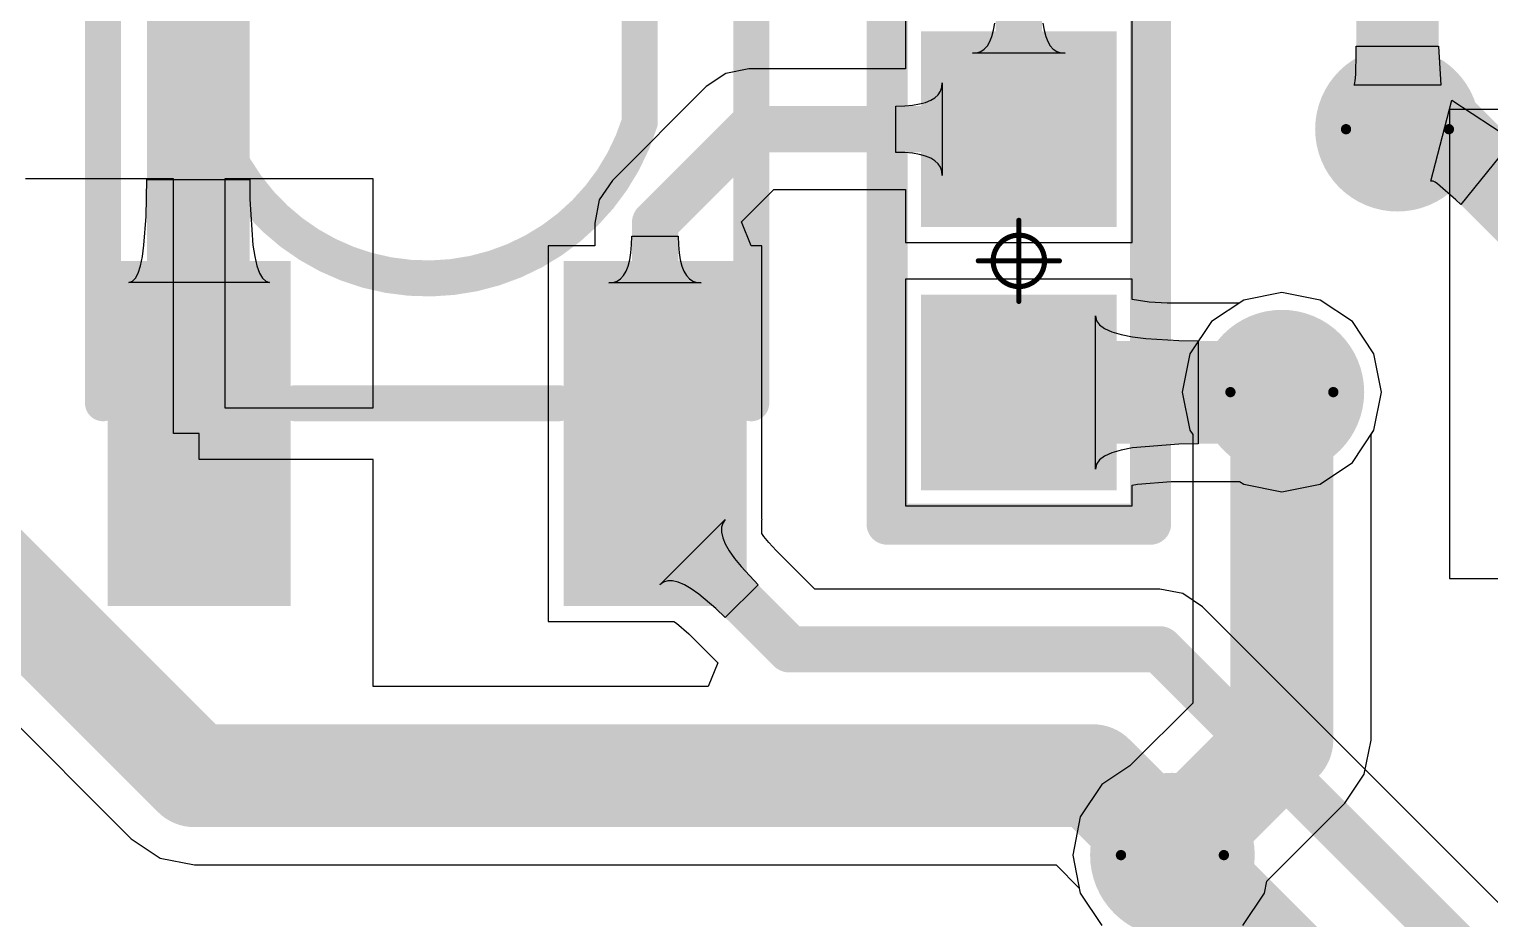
# Model space of a CAD drawing. Header units: millimetres. Extents: x -1.72 to 0.75, y -0.35 to 1.04.
# Drawn here: x -1.2585 to -0.9746, y -0.1624 to 0.0105 of the extents above; entities that cross this region are included whole.
import ezdxf

# ---------------------------------------------------------------- set-up
doc = ezdxf.new("R2010")
doc.units = ezdxf.units.MM
doc.header["$MEASUREMENT"] = 0
for name, color, linetype in [('BottomLayer', 5, 'Continuous'), ('BottomSolder', 6, 'Continuous'), ('DrillDrawing', 1, 'Continuous'), ('Mechanical15', 56, 'Continuous'), ('MultiLayer', 9, 'Continuous'), ('TopLayer', 1, 'Continuous'), ('TopOverlay', 2, 'Continuous'), ('TopPaste', 8, 'Continuous'), ('TopSolder', 216, 'Continuous'), ('ViaHoleLayer', 16, 'Continuous')]:
    doc.layers.add(name, color=color, linetype=linetype)

# ---------------------------------------------------------------- blocks, each defined once
blk = doc.blocks.new('SMD_3_2_4_2_9')
at = {"layer": 'TopLayer'}
for points in [[(-0.0590551, 0.0580709), (-0.1181101, 0.0580709), (-0.0590551, 0.0305119), (-0.1181101, 0.0305119)], [(0.1181103, 0.0580709), (0.0590553, 0.0580709), (0.1181103, 0.0305119), (0.0590553, 0.0305119)], [(-0.0590551, -0.0305118), (-0.1181101, -0.0305118), (-0.0590551, -0.0580708), (-0.1181101, -0.0580708)], [(0.1181102, -0.0305119), (0.0590552, -0.0305119), (0.1181102, -0.0580709), (0.0590552, -0.0580709)]]:
    blk.add_solid(points, dxfattribs=at)
at = {"layer": 'TopOverlay', "const_width": 0.007}
for points in [[(0.0826772, 0.0629922), (-0.082677, 0.0629922)], [(0.0280316, 0.0413358), (-0.0285574, 0.0413358)], [(-0.0826771, -0.0255906), (-0.0826771, 0.0255905)], [(0.0826772, -0.0255905), (0.0826772, 0.0255906)], [(-0.0275591, -0.0413359), (0.02903, -0.0413358)], [(-0.0826771, -0.0629921), (0.0826772, -0.0629919)]]:
    blk.add_lwpolyline(points, dxfattribs=at)
at = {"layer": 'TopOverlay', "const_width": 0.0035}
for points in [[(-0.084427, 0.0629922, 1), (-0.080927, 0.0629922, 1)], [(0.0809272, 0.0629922, 1), (0.0844272, 0.0629922, 1)], [(-0.030805, 0.0408382, 1), (-0.027305, 0.0408382, 1)], [(-0.0303074, 0.0413358, 1), (-0.0268074, 0.0413358, 1)], [(0.0262816, 0.0413358, 1), (0.0297816, 0.0413358, 1)], [(0.0262817, 0.0413358, 1), (0.0297817, 0.0413358, 1)], [(-0.0844271, 0.0255905, 1), (-0.0809271, 0.0255905, 1)], [(0.0809272, 0.0255906, 1), (0.0844272, 0.0255906, 1)], [(-0.0844271, -0.0255906, 1), (-0.0809271, -0.0255906, 1)], [(0.0809272, -0.0255905, 1), (0.0844272, -0.0255905, 1)], [(-0.0293091, -0.0413359, 1), (-0.0258091, -0.0413359, 1)], [(-0.029309, -0.0413358, 1), (-0.025809, -0.0413358, 1)], [(0.02728, -0.0413358, 1), (0.03078, -0.0413358, 1)], [(0.0277777, -0.0408382, 1), (0.0312777, -0.0408382, 1)], [(-0.0844271, -0.0629921, 1), (-0.0809271, -0.0629921, 1)], [(0.0809272, -0.0629919, 1), (0.0844272, -0.0629919, 1)]]:
    blk.add_lwpolyline(points, format="xyb", close=True, dxfattribs=at)
at = {"layer": 'TopOverlay', "const_width": 0.007}
for points in [[(-0.027559, -0.0413358, -0.7212625448445307), (-0.029055, 0.0408382)], [(0.0280317, 0.0413358, -0.7212625448445307), (0.0295277, -0.0408382)]]:
    blk.add_lwpolyline(points, format="xyb", dxfattribs=at)
at = {"layer": 'TopPaste'}
for points in [[(-0.0590551, 0.0580709), (-0.1181101, 0.0580709), (-0.0590551, 0.0305119), (-0.1181101, 0.0305119)], [(0.1181103, 0.0580709), (0.0590553, 0.0580709), (0.1181103, 0.0305119), (0.0590553, 0.0305119)], [(-0.0590551, -0.0305118), (-0.1181101, -0.0305118), (-0.0590551, -0.0580708), (-0.1181101, -0.0580708)], [(0.1181102, -0.0305119), (0.0590552, -0.0305119), (0.1181102, -0.0580709), (0.0590552, -0.0580709)]]:
    blk.add_solid(points, dxfattribs=at)
at = {"layer": 'TopSolder'}
for points in [[(-0.0550551, 0.0620709), (-0.1221101, 0.0620709), (-0.0550551, 0.0265119), (-0.1221101, 0.0265119)], [(0.1221103, 0.0620709), (0.0550553, 0.0620709), (0.1221103, 0.0265119), (0.0550553, 0.0265119)], [(-0.0550551, -0.0265118), (-0.1221101, -0.0265118), (-0.0550551, -0.0620708), (-0.1221101, -0.0620708)], [(0.1221102, -0.0265119), (0.0550552, -0.0265119), (0.1221102, -0.0620709), (0.0550552, -0.0620709)]]:
    blk.add_solid(points, dxfattribs=at)
blk = doc.blocks.new('R_0603_L_12')
at = {"layer": 'Mechanical15', "const_width": 0.001}
for points in [[(-1e-07, -0.0078741), (0, 0.0078742)], [(0.007874, 0), (-0.0078742, 0)]]:
    blk.add_lwpolyline(points, dxfattribs=at)
at = {"layer": 'Mechanical15'}
for points, const_width in [([(-0.00025, 0.0078742, 1), (0.00025, 0.0078742, 1)], 0.0005), ([(0.005, 0, 1), (-0.005, 0, 1)], 0.001), ([(-0.0081242, 0, 1), (-0.0076242, 0, 1)], 0.0005), ([(-0.00525, 0, 1), (-0.00475, 0, 1)], 0.0005), ([(0.00475, 0, 1), (0.00525, 0, 1)], 0.0005), ([(0.007624, 0, 1), (0.008124, 0, 1)], 0.0005), ([(-0.0002501, -0.0078741, 1), (0.0002499, -0.0078741, 1)], 0.0005)]:
    blk.add_lwpolyline(points, format="xyb", close=True, dxfattribs=dict(at, const_width=const_width))
at = {"layer": 'TopLayer'}
for points in [[(-0.0405938, -0.0150034), (-0.0105938, -0.0150034), (-0.0405938, 0.0149966), (-0.0105938, 0.0149966)], [(0.0105872, -0.0150032), (0.0405872, -0.0150032), (0.0105872, 0.0149968), (0.0405872, 0.0149968)]]:
    blk.add_solid(points, dxfattribs=at)
at = {"layer": 'TopOverlay', "const_width": 0.008}
for points in [[(-0.0511845, -0.0255938), (-0.0511843, 0.0255874)], [(0.0511777, 0.0255874), (-0.0511843, 0.0255874)], [(0.0511777, -0.0255937), (0.0511777, 0.0255874)], [(-0.0511845, -0.0255938), (0.0511777, -0.0255937)]]:
    blk.add_lwpolyline(points, dxfattribs=at)
at = {"layer": 'TopOverlay', "const_width": 0.004}
for points in [[(-0.0531843, 0.0255874, 1), (-0.0491843, 0.0255874, 1)], [(-0.0531843, 0.0255874, 1), (-0.0491843, 0.0255874, 1)], [(0.0491777, 0.0255874, 1), (0.0531777, 0.0255874, 1)], [(0.0491777, 0.0255874, 1), (0.0531777, 0.0255874, 1)], [(-0.0531845, -0.0255938, 1), (-0.0491845, -0.0255938, 1)], [(-0.0531845, -0.0255938, 1), (-0.0491845, -0.0255938, 1)], [(0.0491777, -0.0255937, 1), (0.0531777, -0.0255937, 1)], [(0.0491777, -0.0255937, 1), (0.0531777, -0.0255937, 1)]]:
    blk.add_lwpolyline(points, format="xyb", close=True, dxfattribs=at)
at = {"layer": 'TopPaste'}
for points in [[(-0.0405938, -0.0150034), (-0.0105938, -0.0150034), (-0.0405938, 0.0149966), (-0.0105938, 0.0149966)], [(0.0105872, -0.0150032), (0.0405872, -0.0150032), (0.0105872, 0.0149968), (0.0405872, 0.0149968)]]:
    blk.add_solid(points, dxfattribs=at)
at = {"layer": 'TopSolder'}
for points in [[(-0.0445938, -0.0190034), (-0.0065938, -0.0190034), (-0.0445938, 0.0189966), (-0.0065938, 0.0189966)], [(0.0065872, -0.0190032), (0.0445872, -0.0190032), (0.0065872, 0.0189968), (0.0445872, 0.0189968)]]:
    blk.add_solid(points, dxfattribs=at)

msp = doc.modelspace()

# ---------------------------------------------------------------- linework, layer by layer
at = {"layer": 'BottomLayer'}
for p, q in [((-1.0224134, -0.0421024), (-1.0286982, -0.0463018)), ((-1.015, -0.0406278), (-1.0224134, -0.0421024)), ((-1.0075866, -0.0421024), (-1.015, -0.0406278)), ((-1.0013018, -0.0463018), (-1.0075866, -0.0421024)), ((-1.0286982, -0.0463018), (-1.0328976, -0.0525866)), ((-0.9971024, -0.0525866), (-1.0013018, -0.0463018)), ((-1.0328976, -0.0525866), (-1.0343722, -0.06)), ((-0.9956278, -0.06), (-0.9971024, -0.0525866)), ((-1.0343722, -0.06), (-1.0328976, -0.0674134)), ((-0.9971024, -0.0674134), (-0.9956278, -0.06)), ((-1.0328976, -0.0674134), (-1.032333, -0.0682584)), ((-0.997667, -0.0682584), (-0.9971024, -0.0674134)), ((-1.032333, -0.0682584), (-1.032333, -0.1204659)), ((-0.997667, -0.1276455), (-0.997667, -0.0682584)), ((-1.032333, -0.1204659), (-1.0445414, -0.1326743)), ((-0.9989864, -0.1342786), (-0.997667, -0.1276455)), ((-1.0445414, -0.1326743), (-1.0499703, -0.1363018)), ((-1.0027437, -0.1399018), (-0.9989864, -0.1342786)), ((-1.0499703, -0.1363018), (-1.0541697, -0.1425866)), ((-1.0179075, -0.1550656), (-1.0027437, -0.1399018)), ((-1.0541697, -0.1425866), (-1.0556443, -0.15)), ((-1.0556443, -0.15), (-1.0541697, -0.1574134)), ((-1.0183745, -0.1574134), (-1.0179075, -0.1550656)), ((-1.0541697, -0.1574134), (-1.0499703, -0.1636982)), ((-1.0225739, -0.1636982), (-1.0183745, -0.1574134))]:
    msp.add_line(p, q, dxfattribs=at)
for points, const_width in [([(-0.9985322, -0.0088906, 1), (-0.9865322, -0.0088906, 1)], 0.012), ([(-1.021, -0.06, 1), (-1.009, -0.06, 1)], 0.012), ([(-1.02, -0.06, 1), (-1.01, -0.06, 1)], 0.01), ([(-1.02, -0.1276455, 1), (-1.01, -0.1276455, 1)], 0.01), ([(-1.02, -0.1276455, 1), (-1.01, -0.1276455, 1)], 0.01), ([(-1.0422721, -0.15, 1), (-1.0302721, -0.15, 1)], 0.012), ([(-1.0412721, -0.1489176, 1), (-1.0312721, -0.1489176, 1)], 0.01), ([(-1.0412721, -0.1489176, 1), (-1.0312721, -0.1489176, 1)], 0.01), ([(-1.0412721, -0.15, 1), (-1.0312721, -0.15, 1)], 0.01)]:
    msp.add_lwpolyline(points, format="xyb", close=True, dxfattribs=dict(at, const_width=const_width))
at = {"layer": 'BottomLayer', "const_width": 0.02}
for points in [[(-1.015, -0.1276455), (-1.015, -0.06)], [(-1.0362721, -0.1489176), (-1.015, -0.1276455)], [(-1.0362721, -0.15), (-1.0362721, -0.1489176)]]:
    msp.add_lwpolyline(points, dxfattribs=at)
at = {"layer": 'BottomSolder', "const_width": 0.016}
for points in [[(-1.0005322, -0.0088906, 1), (-0.9845322, -0.0088906, 1)], [(-1.023, -0.06, 1), (-1.007, -0.06, 1)], [(-1.0442721, -0.15, 1), (-1.0282721, -0.15, 1)]]:
    msp.add_lwpolyline(points, format="xyb", close=True, dxfattribs=at)
at = {"layer": 'DrillDrawing'}
for points, const_width in [([(-0.9825322, -0.0088906, 1), (-1.0025322, -0.0088906, 1)], 0.002), ([(-1.0030322, -0.0088906, 1), (-1.0020322, -0.0088906, 1)], 0.001), ([(-0.9830322, -0.0088906, 1), (-0.9820322, -0.0088906, 1)], 0.001), ([(-1.005, -0.06, 1), (-1.025, -0.06, 1)], 0.002), ([(-1.0255, -0.06, 1), (-1.0245, -0.06, 1)], 0.001), ([(-1.0055, -0.06, 1), (-1.0045, -0.06, 1)], 0.001), ([(-1.0262721, -0.15, 1), (-1.0462721, -0.15, 1)], 0.002), ([(-1.0467721, -0.15, 1), (-1.0457721, -0.15, 1)], 0.001), ([(-1.0267721, -0.15, 1), (-1.0257721, -0.15, 1)], 0.001)]:
    msp.add_lwpolyline(points, format="xyb", close=True, dxfattribs=dict(at, const_width=const_width))
at = {"layer": 'MultiLayer', "const_width": 0.012}
for points in [[(-0.9985322, -0.0088906, 1), (-0.9865322, -0.0088906, 1)], [(-1.021, -0.06, 1), (-1.009, -0.06, 1)], [(-1.0422721, -0.15, 1), (-1.0302721, -0.15, 1)]]:
    msp.add_lwpolyline(points, format="xyb", close=True, dxfattribs=at)
at = {"layer": 'TopLayer'}
for p, q in [((-1.0881202, 0.0131093), (-1.0881202, 0.0028346)), ((-1.0710251, 0.0103381), (-1.0708001, 0.0117061)), ((-1.0614401, 0.0117061), (-1.0612151, 0.0103381)), ((-1.0441202, -0.0308907), (-1.0441202, 0.0131093)), ((-1.0717451, 0.0081493), (-1.0713401, 0.0091525)), ((-1.0713401, 0.0091525), (-1.0710251, 0.0103381)), ((-1.0612151, 0.0103381), (-1.0609001, 0.0091525)), ((-1.0609001, 0.0091525), (-1.0604951, 0.0081493)), ((-1.0751201, 0.0058693), (-1.0742651, 0.0059605)), ((-1.0571201, 0.0058693), (-1.0751201, 0.0058693)), ((-1.0742651, 0.0059605), (-1.0735001, 0.0062341)), ((-1.0735001, 0.0062341), (-1.0728251, 0.0066901)), ((-1.0728251, 0.0066901), (-1.0722401, 0.0073285)), ((-1.0722401, 0.0073285), (-1.0717451, 0.0081493)), ((-1.0604951, 0.0081493), (-1.0600001, 0.0073285)), ((-1.0600001, 0.0073285), (-1.0594151, 0.0066901)), ((-1.0594151, 0.0066901), (-1.0587401, 0.0062341)), ((-1.0587401, 0.0062341), (-1.0579751, 0.0059605)), ((-1.0579751, 0.0059605), (-1.0571201, 0.0058693)), ((-1.0006322, 0.0017688), (-1.0005362, 0.0058851)), ((-1.0005362, 0.0058851), (-1.0005322, 0.0072537)), ((-1.0005322, 0.0072537), (-0.9845322, 0.0072537)), ((-0.9845322, 0.0072537), (-0.9841322, -0.0003209)), ((-1.1230655, 0.0019421), (-1.1268694, -0.0005996)), ((-1.1185784, 0.0028346), (-1.1230655, 0.0019421)), ((-1.0881202, 0.0028346), (-1.1185784, 0.0028346)), ((-1.0810902, -0.0007457), (-1.0810002, 0.0001093)), ((-1.0810002, 0.0001093), (-1.0810002, -0.0178907)), ((-1.0008562, -0.0001746), (-1.0007882, 0.0001076)), ((-1.0007882, 0.0001076), (-1.0007282, 0.0005255)), ((-1.0007282, 0.0005255), (-1.0006322, 0.0017688)), ((-1.1268694, -0.0005996), (-1.1451164, -0.0188467)), ((-1.0832502, -0.0032657), (-1.0824402, -0.0027707)), ((-1.0824402, -0.0027707), (-1.0818102, -0.0021857)), ((-1.0818102, -0.0021857), (-1.0813602, -0.0015107)), ((-1.0813602, -0.0015107), (-1.0810902, -0.0007457)), ((-1.0009322, -0.0003209), (-1.0008562, -0.0001746)), ((-0.9841322, -0.0003209), (-1.0009322, -0.0003209)), ((-1.0900002, -0.0043907), (-1.0882902, -0.0043457)), ((-1.0900002, -0.0133907), (-1.0900002, -0.0043907)), ((-1.0882902, -0.0043457), (-1.0867602, -0.0042107)), ((-1.0867602, -0.0042107), (-1.0854102, -0.0039857)), ((-1.0854102, -0.0039857), (-1.0842402, -0.0036707)), ((-1.0842402, -0.0036707), (-1.0832502, -0.0032657)), ((-0.9860778, -0.0190069), (-0.9819446, -0.0032423)), ((-0.9618537, -0.0050783), (-0.9824389, -0.0050783)), ((-0.9824389, -0.0050783), (-0.9824389, -0.0962593)), ((-0.9819446, -0.0032423), (-0.9700934, -0.0110313)), ((-0.9700934, -0.0110313), (-0.9802007, -0.0235514)), ((-1.0882902, -0.0134357), (-1.0900002, -0.0133907)), ((-1.0867602, -0.0135707), (-1.0882902, -0.0134357)), ((-1.0854102, -0.0137957), (-1.0867602, -0.0135707)), ((-1.0842402, -0.0141107), (-1.0854102, -0.0137957)), ((-1.0832502, -0.0145157), (-1.0842402, -0.0141107)), ((-1.0824402, -0.0150107), (-1.0832502, -0.0145157)), ((-1.0818102, -0.0155957), (-1.0824402, -0.0150107)), ((-1.0813602, -0.0162707), (-1.0818102, -0.0155957)), ((-1.0810902, -0.0170357), (-1.0813602, -0.0162707)), ((-1.2304083, -0.0185396), (-1.2591877, -0.0185396)), ((-1.2357252, -0.0258596), (-1.2355859, -0.0186596)), ((-1.2355859, -0.0186596), (-1.2155859, -0.0186596)), ((-1.2304083, -0.0680672), (-1.2304083, -0.0185396)), ((-1.1916287, -0.0185396), (-1.2204083, -0.0185396)), ((-1.2204083, -0.0185396), (-1.2204083, -0.0630672)), ((-1.2155859, -0.0186596), (-1.2155475, -0.0224596)), ((-1.1916287, -0.0630672), (-1.1916287, -0.0185396)), ((-1.1451164, -0.0188467), (-1.1476582, -0.0226506)), ((-1.0810002, -0.0178907), (-1.0810902, -0.0170357)), ((-0.9858726, -0.018959), (-0.9860778, -0.0190069)), ((-0.9855824, -0.0190226), (-0.9858726, -0.018959)), ((-0.9852072, -0.0191979), (-0.9855824, -0.0190226)), ((-0.9847469, -0.0194849), (-0.9852072, -0.0191979)), ((-0.9811709, -0.0225945), (-0.9847469, -0.0194849)), ((-1.2155475, -0.0224596), (-1.2149719, -0.0314596)), ((-1.1476582, -0.0226506), (-1.1485507, -0.0271377)), ((-1.1200259, -0.0269203), (-1.1137216, -0.020616)), ((-1.1137216, -0.020616), (-1.0881202, -0.020616)), ((-1.0881202, -0.020616), (-1.0881202, -0.0308907)), ((-0.9802007, -0.0235514), (-0.9811709, -0.0225945)), ((-1.236143, -0.0314596), (-1.2357252, -0.0258596)), ((-1.1485507, -0.0271377), (-1.1485507, -0.0315397)), ((-1.1181125, -0.0315397), (-1.1200259, -0.0269203)), ((-1.1413704, -0.0313925), (-1.1413254, -0.0296597)), ((-1.1413254, -0.0296597), (-1.1323254, -0.0296597)), ((-1.1323254, -0.0296597), (-1.1322804, -0.0313925)), ((-1.0881202, -0.0308907), (-1.0441202, -0.0308907)), ((-1.2368393, -0.0354596), (-1.2364564, -0.0336596)), ((-1.2364564, -0.0336596), (-1.236143, -0.0314596)), ((-1.2149719, -0.0314596), (-1.2146266, -0.0336596)), ((-1.2146266, -0.0336596), (-1.2142045, -0.0354596)), ((-1.1485507, -0.0315397), (-1.1576049, -0.0315397)), ((-1.1576049, -0.0315397), (-1.1576049, -0.1045947)), ((-1.1417304, -0.0343109), (-1.1415054, -0.0329429)), ((-1.1415054, -0.0329429), (-1.1413704, -0.0313925)), ((-1.1322804, -0.0313925), (-1.1321454, -0.0329429)), ((-1.1321454, -0.0329429), (-1.1319204, -0.0343109)), ((-1.1160459, -0.0315397), (-1.1181125, -0.0315397)), ((-1.1160459, -0.0846608), (-1.1160459, -0.0315397)), ((-1.2378143, -0.0378596), (-1.237292, -0.0368596)), ((-1.237292, -0.0368596), (-1.2368393, -0.0354596)), ((-1.2142045, -0.0354596), (-1.2137057, -0.0368596)), ((-1.2137057, -0.0368596), (-1.2131301, -0.0378596)), ((-1.1429454, -0.0373205), (-1.1424504, -0.0364997)), ((-1.1424504, -0.0364997), (-1.1420454, -0.0354965)), ((-1.1420454, -0.0354965), (-1.1417304, -0.0343109)), ((-1.1319204, -0.0343109), (-1.1316054, -0.0354965)), ((-1.1316054, -0.0354965), (-1.1312004, -0.0364997)), ((-1.1312004, -0.0364997), (-1.1307054, -0.0373205)), ((-1.2390677, -0.0386596), (-1.2384062, -0.0384596)), ((-1.2117487, -0.0386596), (-1.2390677, -0.0386596)), ((-1.2384062, -0.0384596), (-1.2378143, -0.0378596)), ((-1.2131301, -0.0378596), (-1.2124778, -0.0384596)), ((-1.2124778, -0.0384596), (-1.2117487, -0.0386596)), ((-1.1458254, -0.0387797), (-1.1449704, -0.0386885)), ((-1.1278254, -0.0387797), (-1.1458254, -0.0387797)), ((-1.1449704, -0.0386885), (-1.1442054, -0.0384149)), ((-1.1442054, -0.0384149), (-1.1435304, -0.0379589)), ((-1.1435304, -0.0379589), (-1.1429454, -0.0373205)), ((-1.1307054, -0.0373205), (-1.1301204, -0.0379589)), ((-1.1301204, -0.0379589), (-1.1294454, -0.0384149)), ((-1.1294454, -0.0384149), (-1.1286804, -0.0386885)), ((-1.1286804, -0.0386885), (-1.1278254, -0.0387797)), ((-1.051326, -0.0380717), (-1.08812, -0.0380717)), ((-1.08812, -0.0380717), (-1.08812, -0.0820717)), ((-1.05124, -0.0380546), (-1.051326, -0.0380717)), ((-1.051154, -0.0380717), (-1.05124, -0.0380546)), ((-1.04412, -0.0380717), (-1.051154, -0.0380717)), ((-1.04412, -0.041969), (-1.04412, -0.0380717)), ((-1.042884, -0.0422139), (-1.04412, -0.041969)), ((-1.0407608, -0.0424908), (-1.042884, -0.0422139)), ((-1.0372604, -0.0427028), (-1.0407608, -0.0424908)), ((-1.0224134, -0.0421024), (-1.023312, -0.0427028)), ((-1.015, -0.0406278), (-1.0224134, -0.0421024)), ((-1.0075866, -0.0421024), (-1.015, -0.0406278)), ((-1.0013018, -0.0463018), (-1.0075866, -0.0421024)), ((-1.05124, -0.0749517), (-1.05124, -0.0451917)), ((-1.05124, -0.0451917), (-1.05104, -0.0461121)), ((-1.023312, -0.0427028), (-1.0372604, -0.0427028)), ((-1.05104, -0.0461121), (-1.05044, -0.0469356)), ((-1.05044, -0.0469356), (-1.04944, -0.0476622)), ((-1.04944, -0.0476622), (-1.04804, -0.0482919)), ((-0.9971024, -0.0525866), (-1.0013018, -0.0463018)), ((-1.04804, -0.0482919), (-1.04624, -0.0488248)), ((-1.04624, -0.0488248), (-1.04404, -0.0492607)), ((-1.04404, -0.0492607), (-1.04144, -0.0495998)), ((-1.04144, -0.0495998), (-1.03504, -0.0499874)), ((-1.03504, -0.0499874), (-1.03124, -0.0500358)), ((-1.03124, -0.0500358), (-1.03124, -0.0700358)), ((-0.9956278, -0.06), (-0.9971024, -0.0525866)), ((-0.9971024, -0.0674134), (-0.9956278, -0.06)), ((-1.2204083, -0.0630672), (-1.1916287, -0.0630672)), ((-1.2254083, -0.0680672), (-1.2304083, -0.0680672)), ((-1.2254083, -0.0730672), (-1.2254083, -0.0680672)), ((-1.0013018, -0.0736982), (-0.9971024, -0.0674134)), ((-1.04404, -0.0708223), (-1.04624, -0.0712648)), ((-1.03504, -0.070085), (-1.04404, -0.0708223)), ((-1.03124, -0.0700358), (-1.03504, -0.070085)), ((-1.3122959, -0.0731335), (-1.2386075, -0.1468219)), ((-1.1916287, -0.0730672), (-1.2254083, -0.0730672)), ((-1.1916287, -0.1172326), (-1.1916287, -0.0730672)), ((-1.05044, -0.073182), (-1.05104, -0.0740177)), ((-1.04944, -0.0724446), (-1.05044, -0.073182)), ((-1.04804, -0.0718055), (-1.04944, -0.0724446)), ((-1.04624, -0.0712648), (-1.04804, -0.0718055)), ((-1.0075866, -0.0778976), (-1.0013018, -0.0736982)), ((-1.05104, -0.0740177), (-1.05124, -0.0749517)), ((-1.04412, -0.0781185), (-1.0430416, -0.0779015)), ((-1.04412, -0.0820717), (-1.04412, -0.0781185)), ((-1.0430416, -0.0779015), (-1.0365385, -0.0773688)), ((-1.0365385, -0.0773688), (-1.0232048, -0.0773688)), ((-1.0232048, -0.0773688), (-1.0224134, -0.0778976)), ((-1.0224134, -0.0778976), (-1.015, -0.0793722)), ((-1.015, -0.0793722), (-1.0075866, -0.0778976)), ((-1.08812, -0.0820717), (-1.051326, -0.0820717)), ((-1.051326, -0.0820717), (-1.05124, -0.0820888)), ((-1.05124, -0.0820888), (-1.051154, -0.0820717)), ((-1.051154, -0.0820717), (-1.04412, -0.0820717)), ((-1.1358938, -0.0974747), (-1.1231659, -0.0847468)), ((-1.1231659, -0.0847468), (-1.123675, -0.0854468)), ((-1.1160288, -0.0847468), (-1.1160459, -0.0846608)), ((-1.1160459, -0.0848328), (-1.1160288, -0.0847468)), ((-1.1160459, -0.0874955), (-1.1160459, -0.0848328)), ((-1.123675, -0.0854468), (-1.1239296, -0.0862741)), ((-1.1239296, -0.0862741), (-1.1239296, -0.0872287)), ((-1.1239296, -0.0872287), (-1.123675, -0.0883106)), ((-1.1156614, -0.0880482), (-1.1160459, -0.0874955)), ((-1.123675, -0.0883106), (-1.1231659, -0.0895197)), ((-1.1231659, -0.0895197), (-1.1224022, -0.0908562)), ((-1.1147022, -0.0892472), (-1.1156614, -0.0880482)), ((-1.1132825, -0.0907761), (-1.1147022, -0.0892472)), ((-1.1057839, -0.0982747), (-1.1132825, -0.0907761)), ((-1.1224022, -0.0908562), (-1.121384, -0.0923199)), ((-1.121384, -0.0923199), (-1.1201112, -0.0939109)), ((-1.1201112, -0.0939109), (-1.1168019, -0.0974747)), ((-0.9824389, -0.0962593), (-0.9011003, -0.0962593)), ((-1.1351938, -0.0969656), (-1.1358938, -0.0974747)), ((-1.1343665, -0.096711), (-1.1351938, -0.0969656)), ((-1.1334119, -0.096711), (-1.1343665, -0.096711)), ((-1.13233, -0.0969656), (-1.1334119, -0.096711)), ((-1.1311209, -0.0974747), (-1.13233, -0.0969656)), ((-1.1297844, -0.0982384), (-1.1311209, -0.0974747)), ((-1.1283207, -0.0992566), (-1.1297844, -0.0982384)), ((-1.1250114, -0.1020568), (-1.1283207, -0.0992566)), ((-1.1168019, -0.0974747), (-1.1231659, -0.1038387)), ((-1.0387378, -0.0982747), (-1.1057839, -0.0982747)), ((-1.0342507, -0.0991672), (-1.0387378, -0.0982747)), ((-1.0304468, -0.101709), (-1.0342507, -0.0991672)), ((-1.1231659, -0.1038387), (-1.1250114, -0.1020568)), ((-0.9726089, -0.1595468), (-1.0304468, -0.101709)), ((-1.1576049, -0.1045947), (-1.1359798, -0.1045947)), ((-1.1359798, -0.1045947), (-1.1358938, -0.1046118)), ((-1.1358938, -0.1046118), (-1.1358078, -0.1045947)), ((-1.1358078, -0.1045947), (-1.1331451, -0.1045947)), ((-1.1331451, -0.1045947), (-1.1326733, -0.1049228)), ((-1.1326733, -0.1049228), (-1.130245, -0.1069776)), ((-1.130245, -0.1069776), (-1.1246094, -0.1126132)), ((-1.1246094, -0.1126132), (-1.1265229, -0.1172326)), ((-1.1265229, -0.1172326), (-1.1916287, -0.1172326)), ((-1.2386075, -0.1468219), (-1.2329843, -0.1505792)), ((-1.2329843, -0.1505792), (-1.2263512, -0.1518986)), ((-1.2263512, -0.1518986), (-1.0588861, -0.1518986)), ((-1.0588861, -0.1518986), (-1.0543679, -0.1564168)), ((-1.0543679, -0.1564168), (-1.0541697, -0.1574134)), ((-1.0541697, -0.1574134), (-1.0499703, -0.1636982))]:
    msp.add_line(p, q, dxfattribs=at)
for points, const_width in [([(-0.9925322, -0.0088906), (-0.9925322, 0.1048864)], 0.016), ([(-1.0661201, -0.0088906), (-1.0661201, 0.049928)], 0.009), ([(-1.2255859, -0.0678894), (-1.2255859, 0.026761)], 0.02), ([(-0.9925322, -0.0088906), (-0.9835478, -0.0088906)], 0.016), ([(-0.9835478, -0.0088906), (-0.9417696, -0.0506688)], 0.016), ([(-1.1368254, -0.0271377), (-1.1185784, -0.0088907)], 0.009), ([(-1.1185784, -0.0088907), (-1.0661202, -0.0088907)], 0.009), ([(-1.0661202, -0.0088907), (-1.0661201, -0.0088906)], 0.009), ([(-1.1368254, -0.0680672), (-1.1368254, -0.0271377)], 0.009), ([(-1.3000396, -0.0608772), (-1.2263512, -0.1345656)], 0.02), ([(-1.06612, -0.0600717), (-1.0660841, -0.0600358)], 0.02), ([(-1.0660841, -0.0600358), (-1.0150358, -0.0600358)], 0.02), ([(-1.0150358, -0.0600358), (-1.015, -0.06)], 0.02), ([(-1.2255859, -0.0678894), (-1.2254082, -0.0680671)], 0.02), ([(-1.1368254, -0.0838152), (-1.1368254, -0.0680672)], 0.009), ([(-1.1368254, -0.0838152), (-1.1106406, -0.11)], 0.009), ([(-1.1106406, -0.11), (-1.0387378, -0.11)], 0.009), ([(-1.0387378, -0.11), (-0.9774657, -0.1712721)], 0.009), ([(-1.2263512, -0.1345656), (-1.0517065, -0.1345656)], 0.02), ([(-1.0517065, -0.1345656), (-1.0362721, -0.15)], 0.02), ([(-1.0362721, -0.15), (-0.9862721, -0.2)], 0.02)]:
    msp.add_lwpolyline(points, dxfattribs=dict(at, const_width=const_width))
for points, const_width in [([(-0.9985322, -0.0088906, 1), (-0.9865322, -0.0088906, 1)], 0.012), ([(-0.9965322, -0.0088906, 1), (-0.9885322, -0.0088906, 1)], 0.008), ([(-0.9965322, -0.0088906, 1), (-0.9885322, -0.0088906, 1)], 0.008), ([(-0.9875478, -0.0088906, 1), (-0.9795478, -0.0088906, 1)], 0.008), ([(-0.9875478, -0.0088906, 1), (-0.9795478, -0.0088906, 1)], 0.008), ([(-1.1208284, -0.0088907, 1), (-1.1163284, -0.0088907, 1)], 0.0045), ([(-1.1208284, -0.0088907, 1), (-1.1163284, -0.0088907, 1)], 0.0045), ([(-1.0683702, -0.0088907, 1), (-1.0638702, -0.0088907, 1)], 0.0045), ([(-1.0683702, -0.0088907, 1), (-1.0638702, -0.0088907, 1)], 0.0045), ([(-1.0683701, -0.0088906, 1), (-1.0638701, -0.0088906, 1)], 0.0045), ([(-1.0683701, -0.0088906, 1), (-1.0638701, -0.0088906, 1)], 0.0045), ([(-1.1390754, -0.0271377, 1), (-1.1345754, -0.0271377, 1)], 0.0045), ([(-1.1390754, -0.0271377, 1), (-1.1345754, -0.0271377, 1)], 0.0045), ([(-1.021, -0.06, 1), (-1.009, -0.06, 1)], 0.012), ([(-1.07112, -0.0600717, 1), (-1.06112, -0.0600717, 1)], 0.01), ([(-1.0710841, -0.0600358, 1), (-1.0610841, -0.0600358, 1)], 0.01), ([(-1.0710841, -0.0600358, 1), (-1.0610841, -0.0600358, 1)], 0.01), ([(-1.0200358, -0.0600358, 1), (-1.0100358, -0.0600358, 1)], 0.01), ([(-1.0200358, -0.0600358, 1), (-1.0100358, -0.0600358, 1)], 0.01), ([(-1.02, -0.06, 1), (-1.01, -0.06, 1)], 0.01), ([(-1.2305859, -0.0678894, 1), (-1.2205859, -0.0678894, 1)], 0.01), ([(-1.2305859, -0.0678894, 1), (-1.2205859, -0.0678894, 1)], 0.01), ([(-1.2304082, -0.0680671, 1), (-1.2204082, -0.0680671, 1)], 0.01), ([(-1.1390754, -0.0680672, 1), (-1.1345754, -0.0680672, 1)], 0.0045), ([(-1.1390754, -0.0680672, 1), (-1.1345754, -0.0680672, 1)], 0.0045), ([(-1.1390754, -0.0838152, 1), (-1.1345754, -0.0838152, 1)], 0.0045), ([(-1.1390754, -0.0838152, 1), (-1.1345754, -0.0838152, 1)], 0.0045), ([(-1.1128906, -0.11, 1), (-1.1083906, -0.11, 1)], 0.0045), ([(-1.1128906, -0.11, 1), (-1.1083906, -0.11, 1)], 0.0045), ([(-1.0409878, -0.11, 1), (-1.0364878, -0.11, 1)], 0.0045), ([(-1.0409878, -0.11, 1), (-1.0364878, -0.11, 1)], 0.0045), ([(-1.2313512, -0.1345656, 1), (-1.2213512, -0.1345656, 1)], 0.01), ([(-1.2313512, -0.1345656, 1), (-1.2213512, -0.1345656, 1)], 0.01), ([(-1.0567065, -0.1345656, 1), (-1.0467065, -0.1345656, 1)], 0.01), ([(-1.0567065, -0.1345656, 1), (-1.0467065, -0.1345656, 1)], 0.01), ([(-1.0422721, -0.15, 1), (-1.0302721, -0.15, 1)], 0.012), ([(-1.0412721, -0.15, 1), (-1.0312721, -0.15, 1)], 0.01), ([(-1.0412721, -0.15, 1), (-1.0312721, -0.15, 1)], 0.01)]:
    msp.add_lwpolyline(points, format="xyb", close=True, dxfattribs=dict(at, const_width=const_width))
at = {"layer": 'TopSolder', "const_width": 0.016}
for points in [[(-1.0005322, -0.0088906, 1), (-0.9845322, -0.0088906, 1)], [(-1.023, -0.06, 1), (-1.007, -0.06, 1)], [(-1.0442721, -0.15, 1), (-1.0282721, -0.15, 1)]]:
    msp.add_lwpolyline(points, format="xyb", close=True, dxfattribs=at)
at = {"layer": 'ViaHoleLayer', "const_width": 0.006}
for points in [[(-0.9955322, -0.0088906, 1), (-0.9895322, -0.0088906, 1)], [(-1.018, -0.06, 1), (-1.012, -0.06, 1)], [(-1.0392721, -0.15, 1), (-1.0332721, -0.15, 1)]]:
    msp.add_lwpolyline(points, format="xyb", close=True, dxfattribs=at)

# ---------------------------------------------------------------- block references
at = {"rotation": 270}
for name, p in [('SMD_3_2_4_2_9', (-1.1811168, 0.0205156)), ('R_0603_L_12', (-1.0661168, -0.0344845))]:
    msp.add_blockref(name, p, dxfattribs=at)

doc.saveas('drawing.dxf')
